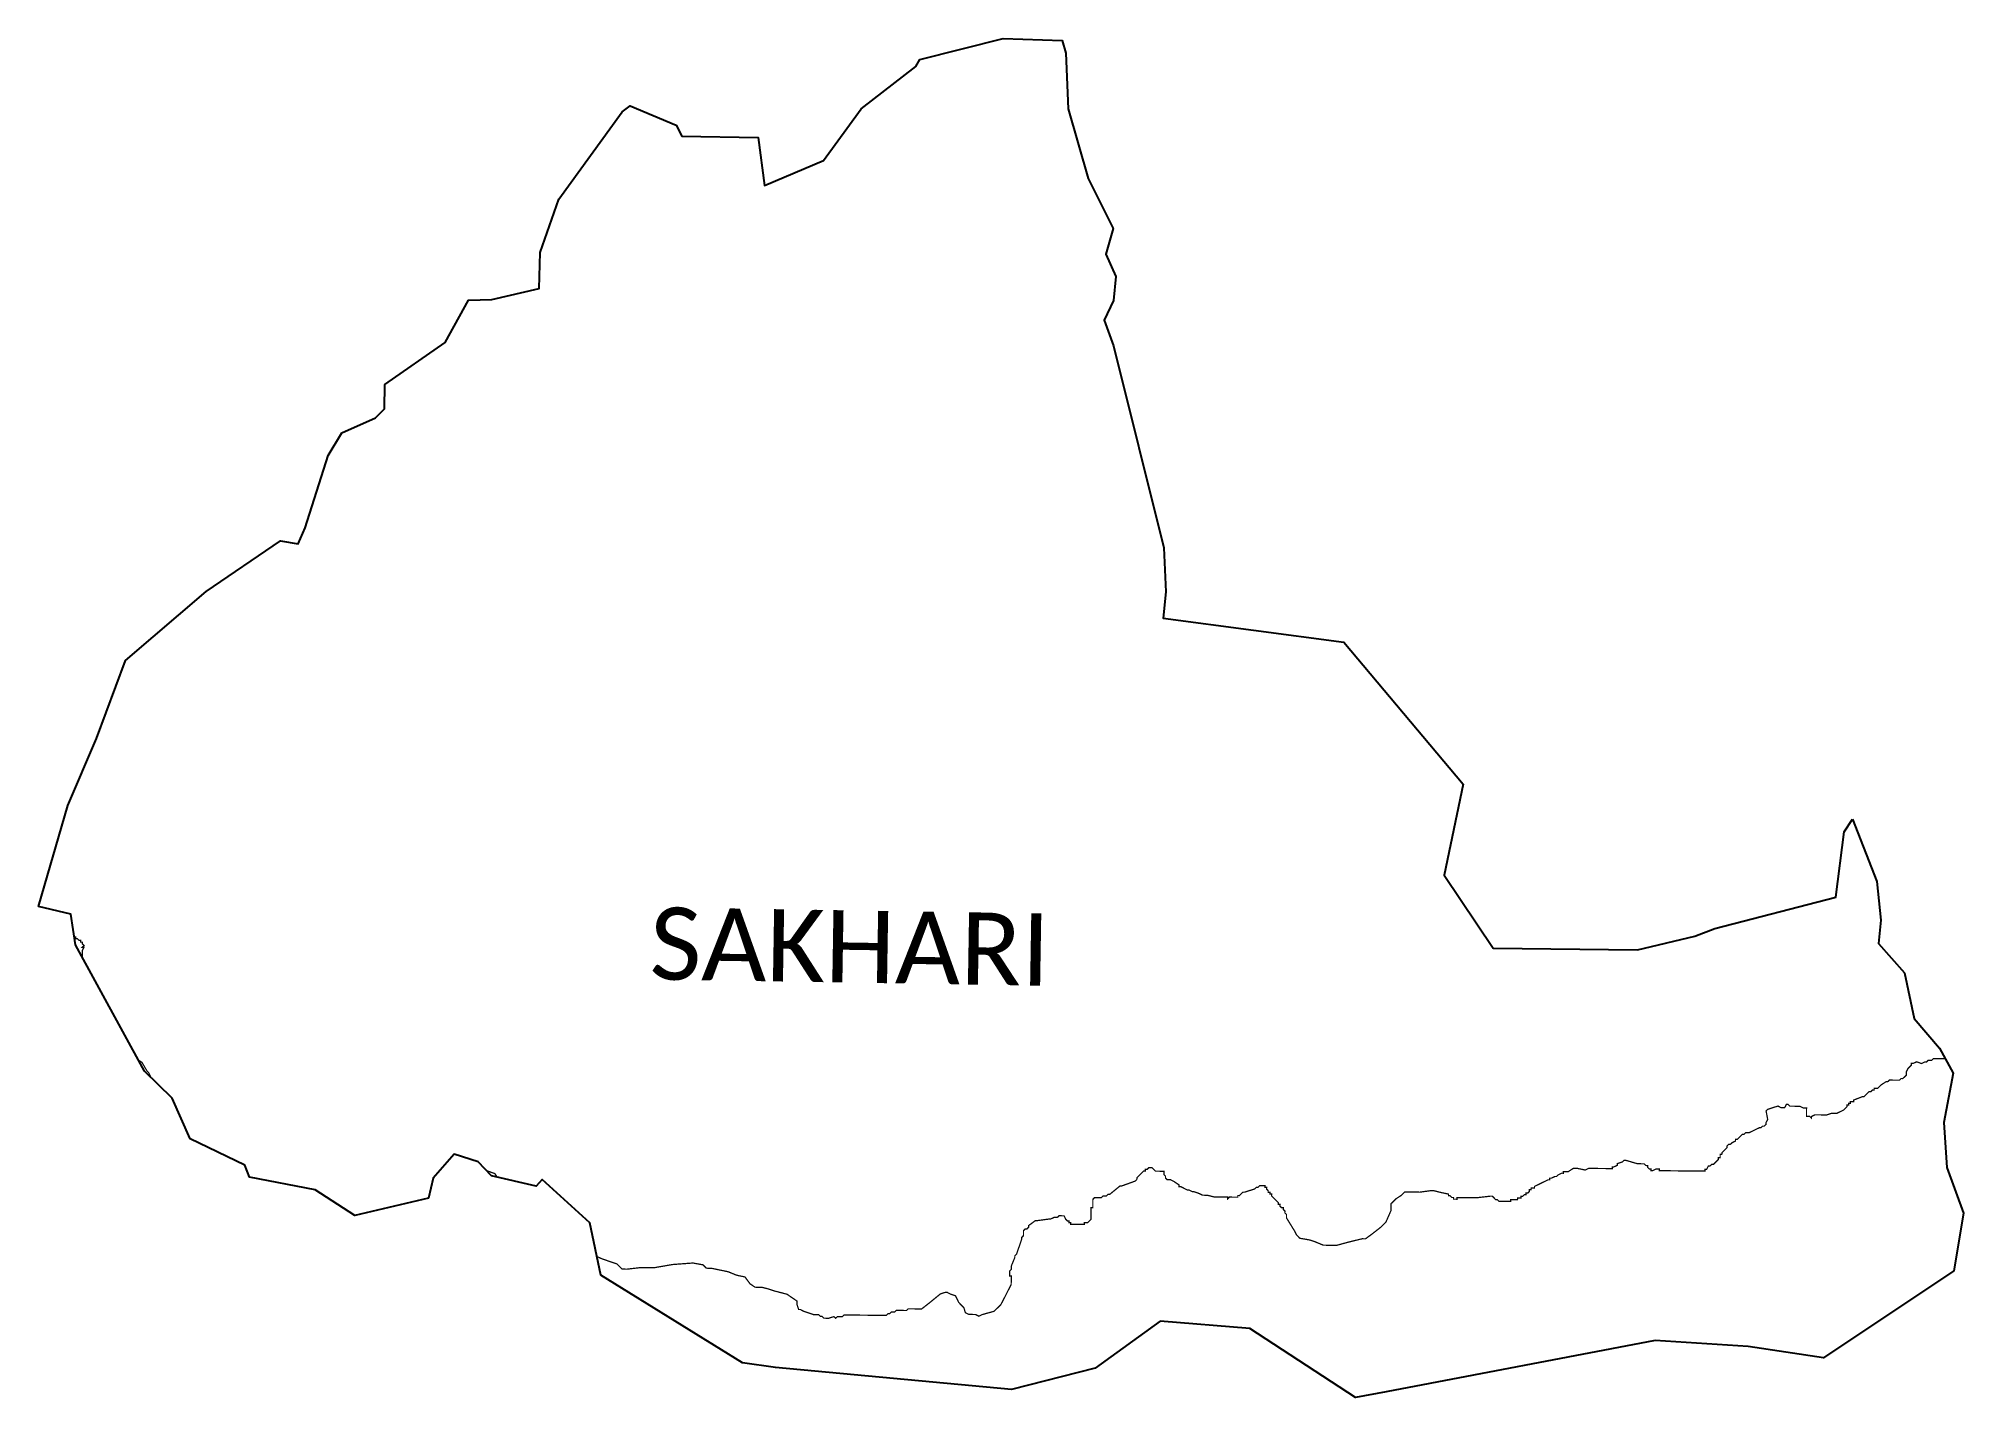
# Model space of a CAD drawing. Header units: metres. Extents: x 291882 to 296460, y 1983505 to 1986737.
import ezdxf

# ---------------------------------------------------------------- set-up
doc = ezdxf.new("R2010")
doc.units = ezdxf.units.M
for name, color, linetype in [('HAZARDS LINE', 1, 'Continuous'), ('village', 3, 'Continuous'), ('VILLAGE NAME', 250, 'Continuous')]:
    doc.layers.add(name, color=color, linetype=linetype)
doc.styles.get("Standard").update_dxf_attribs({"font": 'simplex.shx'})

msp = doc.modelspace()

# ---------------------------------------------------------------- linework, layer by layer
at = {"layer": 'HAZARDS LINE', "lineweight": 18, "const_width": 3.01}
for points in [[(291967.3, 1984600.2), (291970.3, 1984600.2), (291970.3, 1984596.2), (291974.3, 1984596.1), (291978.3, 1984592.1), (291982.3, 1984592.1), (291982.2, 1984588.1), (291986.2, 1984588), (291986.2, 1984584), (291990.2, 1984580), (291986.1, 1984576), (291990.1, 1984576), (291986.1, 1984568), (291985.9, 1984552.5)], [(292119.7, 1984307.7), (292127.9, 1984302.1), (292139.8, 1984281.9), (292143.7, 1984277.9), (292149.3, 1984266.5)], [(293210, 1983840.5), (293221.9, 1983835.1), (293257.9, 1983822.7), (293265.8, 1983814.6), (293269.8, 1983810.6), (293281.8, 1983810.5), (293313.9, 1983814.2), (293346, 1983813.9), (293390.1, 1983821.5), (293438.2, 1983825.1), (293462.3, 1983820.8), (293470.2, 1983812.8), (293482.2, 1983812.6), (293522.2, 1983804.3), (293542.2, 1983796.1), (293562.2, 1983791.9), (293574.1, 1983775.7), (293586, 1983767.6), (293602.1, 1983767.4), (293618.1, 1983763.3), (293630, 1983759.2), (293662, 1983750.9), (293685.9, 1983734.6), (293685.9, 1983726.6), (293689.8, 1983714.5), (293693.8, 1983714.5), (293701.7, 1983710.4), (293725.7, 1983702.2), (293737.7, 1983702.1), (293741.7, 1983698), (293745.7, 1983698), (293749.7, 1983693.9), (293761.7, 1983693.8), (293773.8, 1983697.7), (293777.7, 1983693.7), (293781.8, 1983697.7), (293793.8, 1983697.5), (293797.9, 1983701.5), (293898.1, 1983700.6), (293902.1, 1983704.6), (293906.1, 1983704.5), (293910.1, 1983708.5), (293918.2, 1983708.4), (293922.2, 1983712.4), (293946.3, 1983712.2), (293950.3, 1983716.2), (293982.4, 1983715.9), (294002.6, 1983731.7), (294026.8, 1983751.5), (294038.8, 1983755.4), (294042.8, 1983755.4), (294050.8, 1983751.3), (294062.8, 1983747.2), (294066.8, 1983739.1), (294070.7, 1983731.1), (294078.6, 1983723), (294082.6, 1983719), (294086.5, 1983706.9), (294094.5, 1983702.8), (294110.5, 1983702.7), (294118.5, 1983698.6), (294126.5, 1983702.5), (294154.7, 1983710.3), (294170.8, 1983726.2), (294183.1, 1983750.1), (294195.3, 1983774), (294195.5, 1983794.1), (294191.5, 1983794.1), (294191.6, 1983806.1), (294195.7, 1983810.1), (294195.7, 1983818.1), (294203.9, 1983838.1), (294204, 1983842.1), (294208, 1983846.1), (294216.3, 1983870.1), (294220.4, 1983882.1), (294220.4, 1983886.1), (294224.5, 1983890), (294224.6, 1983902.1), (294228.6, 1983906), (294232.6, 1983906), (294236.7, 1983910), (294236.7, 1983914), (294252.8, 1983925.9), (294256.8, 1983925.8), (294284.9, 1983929.6), (294288.9, 1983929.5), (294297, 1983933.5), (294305, 1983933.4), (294309.1, 1983937.4), (294321.1, 1983937.3), (294325, 1983929.2), (294329, 1983925.2), (294333, 1983925.1), (294333, 1983921.1), (294337, 1983921.1), (294336.9, 1983917.1), (294369, 1983916.8), (294369, 1983920.8), (294377, 1983920.7), (294381.1, 1983924.7), (294385.1, 1983928.7), (294385.4, 1983956.7), (294389.4, 1983956.7), (294389.6, 1983976.7), (294393.6, 1983980.7), (294409.7, 1983980.5), (294413.7, 1983984.5), (294421.7, 1983984.4), (294425.8, 1983988.4), (294429.8, 1983988.4), (294454, 1984008.2), (294458, 1984008.2), (294490.2, 1984019.9), (294494.2, 1984023.9), (294494.3, 1984027.9), (294498.3, 1984031.8), (294502.4, 1984035.8), (294510.4, 1984043.8), (294514.5, 1984043.7), (294514.5, 1984047.7), (294518.5, 1984047.7), (294522.5, 1984051.7), (294530.6, 1984051.6), (294534.5, 1984047.5), (294538.5, 1984043.5), (294558.5, 1984043.3), (294558.5, 1984035.3), (294562.4, 1984031.3), (294562.4, 1984027.2), (294566.4, 1984023.2), (294574.4, 1984023.1), (294582.4, 1984019), (294594.3, 1984010.9), (294594.3, 1984006.9), (294598.3, 1984006.9), (294614.2, 1983998.7), (294618.3, 1983998.7), (294626.2, 1983994.6), (294630.2, 1983994.6), (294642.2, 1983990.4), (294650.2, 1983986.4), (294662.2, 1983986.2), (294678.2, 1983982.1), (294710.3, 1983981.8), (294710.2, 1983977.8), (294714.3, 1983981.8), (294734.3, 1983981.6), (294734.4, 1983985.6), (294738.4, 1983985.5), (294742.4, 1983989.5), (294746.5, 1983993.5), (294750.5, 1983993.5), (294774.6, 1984001.3), (294778.6, 1984005.2), (294782.6, 1984005.2), (294786.7, 1984009.2), (294798.7, 1984009), (294798.7, 1984005), (294802.7, 1984005), (294802.6, 1984001), (294806.6, 1983997), (294806.6, 1983992.9), (294810.6, 1983992.9), (294810.6, 1983988.9), (294814.6, 1983988.9), (294814.5, 1983984.9), (294822.5, 1983976.8), (294826.4, 1983972.7), (294830.4, 1983968.7), (294830.4, 1983964.7), (294834.4, 1983964.6), (294834.3, 1983960.6), (294838.3, 1983956.6), (294842.3, 1983956.5), (294842.3, 1983952.5), (294846.3, 1983948.5), (294846.2, 1983944.5), (294850.2, 1983940.4), (294850.1, 1983932.4), (294869.9, 1983900.2), (294873.8, 1983892.1), (294881.7, 1983884), (294905.8, 1983879.8), (294917.7, 1983875.7), (294937.7, 1983867.5), (294969.8, 1983867.2), (294997.9, 1983874.9), (295030, 1983882.7), (295038, 1983882.6), (295054.2, 1983894.5), (295074.4, 1983910.3), (295086.5, 1983922.2), (295098.8, 1983950.2), (295098.9, 1983966.2), (295111.1, 1983978.1), (295123.2, 1983986), (295127.2, 1983990), (295131.3, 1983994), (295167.3, 1983993.6), (295195.4, 1983997.4), (295199.4, 1983997.4), (295215.4, 1983993.2), (295235.4, 1983989), (295235.4, 1983985), (295239.4, 1983985), (295243.4, 1983980.9), (295247.4, 1983980.9), (295247.3, 1983976.9), (295255.4, 1983976.8), (295255.4, 1983980.8), (295303.5, 1983980.4), (295335.6, 1983984.1), (295339.6, 1983984.1), (295343.6, 1983980), (295347.5, 1983976), (295351.5, 1983975.9), (295355.5, 1983971.9), (295383.6, 1983971.6), (295383.6, 1983975.6), (295399.6, 1983975.5), (295399.7, 1983979.5), (295407.7, 1983979.4), (295407.7, 1983983.4), (295411.7, 1983983.4), (295415.8, 1983987.4), (295419.8, 1983987.3), (295419.8, 1983991.3), (295423.8, 1983991.3), (295427.9, 1983995.3), (295427.9, 1983999.3), (295431.9, 1983999.2), (295432, 1984003.3), (295440, 1984003.2), (295440, 1984007.2), (295472.2, 1984022.9), (295476.2, 1984022.9), (295476.3, 1984026.9), (295480.3, 1984026.9), (295488.3, 1984030.8), (295492.3, 1984030.8), (295496.4, 1984034.7), (295504.4, 1984038.7), (295508.4, 1984038.6), (295508.5, 1984042.6), (295520.5, 1984042.5), (295532.6, 1984050.4), (295540.6, 1984050.4), (295560.6, 1984046.2), (295568.7, 1984050.1), (295624.8, 1984049.6), (295624.8, 1984053.6), (295628.8, 1984053.6), (295636.9, 1984057.5), (295636.9, 1984061.5), (295649, 1984065.4), (295653, 1984069.4), (295657, 1984069.3), (295685, 1984061.1), (295701, 1984060.9), (295705, 1984056.9), (295709, 1984056.8), (295709, 1984052.8), (295713, 1984048.8), (295717, 1984048.7), (295716.9, 1984044.7), (295720.9, 1984044.7), (295729, 1984048.6), (295737, 1984048.6), (295737, 1984044.6), (295845.2, 1984043.6), (295845.2, 1984047.6), (295849.2, 1984047.5), (295853.3, 1984055.5), (295857.3, 1984055.5), (295861.4, 1984059.5), (295865.4, 1984059.4), (295869.4, 1984063.4), (295873.4, 1984067.4), (295877.5, 1984071.3), (295877.5, 1984075.3), (295881.5, 1984075.3), (295881.6, 1984083.3), (295885.6, 1984083.3), (295885.7, 1984087.3), (295889.7, 1984091.3), (295893.7, 1984095.2), (295897.8, 1984099.2), (295897.8, 1984103.2), (295901.9, 1984107.2), (295905.9, 1984107.2), (295909.9, 1984111.1), (295918, 1984115.1), (295918, 1984119.1), (295922, 1984119), (295930.1, 1984127), (295934.2, 1984130.9), (295938.2, 1984130.9), (295942.2, 1984134.9), (295950.2, 1984134.8), (295974.4, 1984146.6), (295978.4, 1984146.6), (295982.4, 1984150.5), (295986.4, 1984150.5), (295990.5, 1984154.5), (295990.5, 1984158.5), (295994.6, 1984166.5), (295990.8, 1984186.6), (295994.8, 1984190.5), (296018.9, 1984198.3), (296026.9, 1984194.2), (296034.9, 1984194.2), (296039, 1984202.1), (296043, 1984202.1), (296047, 1984198.1), (296071, 1984197.8), (296079, 1984193.8), (296087, 1984193.7), (296086.9, 1984173.6), (296094.9, 1984173.6), (296098.8, 1984169.5), (296098.9, 1984173.5), (296106.9, 1984177.5), (296135, 1984177.2), (296147, 1984181.1), (296159.1, 1984181), (296167.1, 1984184.9), (296175.2, 1984188.9), (296183.3, 1984196.8), (296183.3, 1984200.8), (296187.3, 1984200.8), (296187.3, 1984204.8), (296191.4, 1984204.8), (296191.4, 1984208.8), (296199.4, 1984208.7), (296199.4, 1984212.7), (296219.6, 1984220.5), (296223.6, 1984220.5), (296227.6, 1984224.5), (296235.7, 1984232.4), (296239.7, 1984232.4), (296243.8, 1984236.3), (296247.8, 1984236.3), (296247.8, 1984240.3), (296255.8, 1984240.2), (296259.9, 1984244.2), (296263.9, 1984248.2), (296276, 1984256.1), (296280, 1984256.1), (296284.1, 1984260), (296308.1, 1984259.8), (296312.1, 1984263.8), (296316.1, 1984263.7), (296320.2, 1984267.7), (296324.2, 1984271.7), (296324.3, 1984279.7), (296328.4, 1984287.7), (296332.4, 1984291.7), (296336.5, 1984295.6), (296336.5, 1984299.6), (296340.5, 1984299.6), (296348.6, 1984303.5), (296360.6, 1984299.4), (296368.6, 1984303.4), (296372.6, 1984303.3), (296376.7, 1984307.3), (296384.7, 1984307.2), (296388.7, 1984311.2), (296416.7, 1984310.9)], [(292947.9, 1984044.5), (292967.2, 1984037.8), (292972.6, 1984029.6)]]:
    msp.add_lwpolyline(points, dxfattribs=at)
at = {"layer": 'village', "flags": 128}
msp.add_lwpolyline([(296196.6, 1984880.8), (296254, 1984732.6)], dxfattribs=at)
at = {"layer": 'village', "color": 3, "true_color": 0x00ff00}
for points in [[(296420.7, 1984051.9, 0), (296460.3, 1983943.9, 0), (296437.7, 1983806.8, 0), (296127.2, 1983599.4, 0), (295948.5, 1983626.9, 0), (295727.2, 1983640.5, 0), (295086.8, 1983519, 0), (295014.6, 1983505.3, 0), (294762.9, 1983669, 0), (294549.4, 1983686.6, 0), (294395.2, 1983574.7, 0), (294195.8, 1983524.4, 0), (293634.7, 1983576.8, 0), (293556, 1983587.6, 0), (293219.2, 1983796.1, 0), (293193.4, 1983920.3, 0), (293079.4, 1984023.9, 0), (293065.3, 1984007.9, 0), (292959.6, 1984032.7, 0), (292927.2, 1984065.5, 0), (292870.8, 1984083.7, 0), (292820.4, 1984026.5, 0), (292809.5, 1983979.5, 0), (292634.5, 1983938.1, 0), (292539.8, 1983998.7, 0), (292383.9, 1984029.4, 0), (292372.7, 1984057.6, 0), (292242.5, 1984120, 0), (292200, 1984217.1, 0), (292134.1, 1984281.3, 0), (291970.1, 1984581.4, 0), (291959.1, 1984654.7, 0), (291881.8, 1984673, 0), (291951.4, 1984913.2, 0), (292020.1, 1985072.3, 0), (292088.6, 1985257.6, 0), (292280.4, 1985421.6, 0), (292457.2, 1985542, 0), (292499.4, 1985535.5, 0), (292516.4, 1985573.5, 0), (292570.9, 1985745.4, 0), (292603.4, 1985799.1, 0), (292683.7, 1985834.4, 0), (292704.5, 1985856, 0), (292705.2, 1985914.3, 0), (292848.9, 1986013.7, 0), (292904.7, 1986114.7, 0), (292960.1, 1986116.4, 0), (293072.8, 1986142.2, 0), (293075.3, 1986227.8, 0), (293119.3, 1986354.8, 0), (293269.7, 1986562.1, 0), (293289.1, 1986576.8, 0), (293398.4, 1986531, 0), (293411.7, 1986504.4, 0), (293593.7, 1986501.5, 0), (293608.5, 1986387, 0), (293748.9, 1986446.4, 0), (293838.1, 1986569.1, 0), (293968.7, 1986669.8, 0), (293978.2, 1986686.9, 0), (294176.5, 1986736.7, 0), (294316.6, 1986731.6, 0), (294325.3, 1986702.2, 0), (294330.8, 1986569.8, 0), (294378.1, 1986403.5, 0), (294438, 1986285.3, 0), (294420.2, 1986224.1, 0), (294444, 1986170.8, 0), (294438.3, 1986113.7, 0), (294416.7, 1986067.2, 0), (294438.8, 1986005.7, 0), (294558, 1985525.5, 0), (294563.2, 1985420.8, 0), (294556.6, 1985358.4, 0), (294986.1, 1985301.4, 0), (295270, 1984963.9, 0), (295224.8, 1984747.6, 0), (295341.3, 1984573.9, 0), (295685, 1984569.8, 0), (295821.2, 1984602, 0), (295868.7, 1984620.2, 0), (296156.7, 1984695, 0), (296176.3, 1984850.7, 0), (296196.6, 1984880.8, 0)], [(296254, 1984732.6, 0), (296263.6, 1984640, 0), (296258, 1984584.7, 0), (296320, 1984514.8, 0), (296343.2, 1984406.3, 0), (296403.2, 1984335.7, 0), (296435.6, 1984276.6, 0), (296413.4, 1984159.5, 0), (296420.7, 1984051.9, 0)]]:
    msp.add_polyline3d(points, dxfattribs=at)

# ---------------------------------------------------------------- texts
at = {"layer": 'VILLAGE NAME', "insert": (293337.4, 1984671.3), "char_height": 171.752, "attachment_point": 1, "rotation": 359.0691}
msp.add_mtext_dynamic_manual_height_columns('{\\fCalibri|b0|i0|c0|p34;SAKHARI}', width=1273.44, gutter_width=858.8, heights=[0], dxfattribs=at)

doc.saveas('drawing.dxf')
